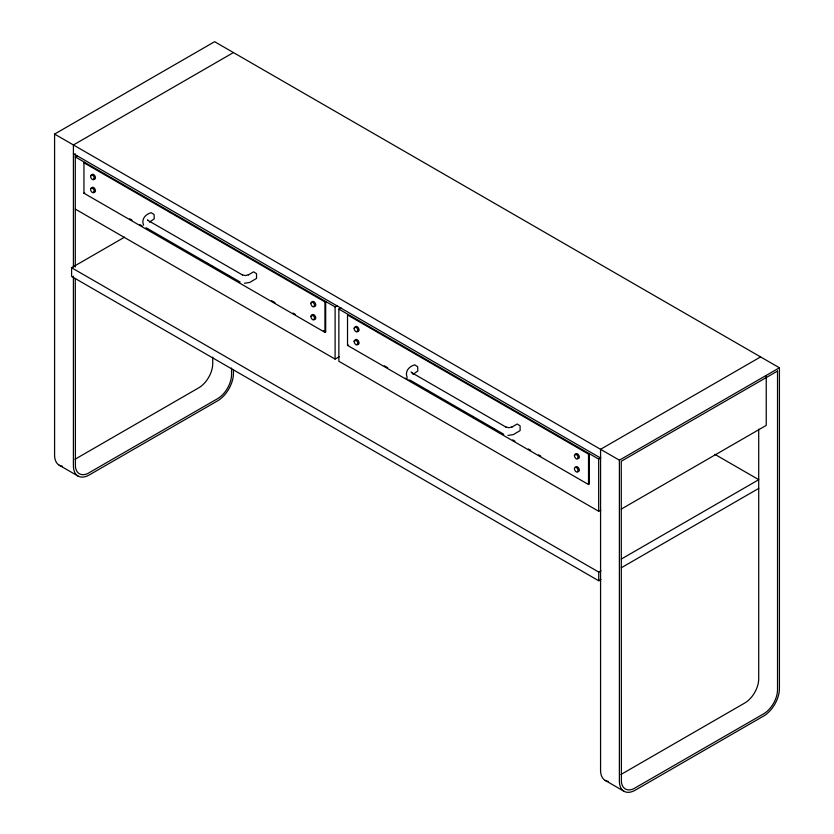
<?xml version="1.0" encoding="UTF-8"?>
<svg xmlns="http://www.w3.org/2000/svg" width="834" height="834" viewBox="0 0 834 834"><rect width="100%" height="100%" fill="white"/><g stroke="black" fill="none" stroke-linecap="round" stroke-linejoin="round"><path stroke-width="1.25" d="M54.585 134.086L214.609 41.7L779.415 367.784L779.415 688.665A22.362 12.917 -60 0 1 763.6 716.052L635.206 790.184A22.362 12.917 -60 0 1 619.391 781.051L619.391 460.18L54.585 134.086L54.585 454.968A22.362 12.917 -60 0 0 62.487 466.216M233.437 52.573L73.413 144.96L73.413 267.078M77.447 155.677L75.289 156.917L335.101 306.912L337.259 305.671M83.953 162.786L324.937 301.918L325.687 301.481L325.687 331.922L324.937 332.349L83.953 193.217L83.953 162.786L84.703 162.349M83.953 193.217L84.703 192.79M149.442 222.157L154.227 218.873L154.113 214.557L151.215 212.701C145.491 214.119 141.05 219.279 143.573 225.243M600.991 579.474L598.739 580.777L71.588 276.429L71.588 267.735L124.558 237.158M248.292 274.918L253.63 271.832L256.538 273.688L256.538 278.41L249.814 282.413L244.393 283.258M74.966 459.284L198.794 387.789A19.703 11.374 -60 0 0 212.733 363.666L212.733 357.161M600.834 510.022L598.676 511.263L338.865 361.268L338.865 309.091L341.023 307.85M347.528 314.96L588.512 454.092L589.263 453.654L589.263 484.095L588.512 484.523L347.528 345.391L347.528 314.96L348.278 314.522M347.528 345.391L348.278 344.963M75.289 209.094L335.101 359.089L339.407 356.608M413.018 374.33L417.803 371.047L417.688 366.731L414.79 364.875C409.067 366.293 404.626 371.453 407.148 377.416M511.868 427.091L517.205 424.006L520.114 425.861L520.114 430.584L513.39 434.587L507.969 435.421M760.587 356.921L600.563 449.307L600.563 770.178A22.362 12.917 -60 0 0 608.466 781.427M338.865 309.091L598.676 459.086L600.834 457.845M619.391 460.18L779.415 367.784M621.215 509.126L766.237 425.392L766.237 376.186M71.588 267.735L598.739 572.082L600.991 570.779M621.278 559.072L758.763 479.686L714.842 454.332M621.278 567.766L758.763 488.39M620.934 774.505L744.772 703.01A19.703 11.374 -60 0 0 758.711 678.876L758.711 429.124M248.532 274.782L245.352 275.564L242.162 274.782M512.107 426.945L508.928 427.738L505.738 426.945M73.413 153.654L600.563 458.002M148.098 220.468L242.402 274.918M411.673 372.642L505.977 427.091M146.054 227.713L240.15 282.038M409.619 379.887L503.726 434.212M129.75 218.789L132.001 220.093M139.883 224.648L142.134 225.941M206.321 263.002L208.573 264.305M210.825 265.598L213.077 266.901M226.598 274.709L228.85 276.002M271.634 300.709L275.012 302.659M293.036 313.063L295.288 314.366M323.436 330.618L325.687 331.922M384.318 365.761L387.695 367.711M405.71 378.115L407.962 379.418M425.986 389.822L428.238 391.125M471.022 415.822L474.4 417.771M492.425 428.176L494.677 429.479M512.691 439.883L514.943 441.186M528.454 448.984L530.705 450.287M538.587 454.832L540.839 456.135M59.214 465.205L78.042 476.068M605.192 780.416L624.02 791.289M411.933 372.788L411.068 371.912M148.358 220.614L147.493 219.738M598.739 572.082L598.739 580.777M598.676 459.086L598.676 511.263M588.512 454.092L588.512 484.523M335.101 306.912L335.101 359.089M324.937 301.918L324.937 332.349M233.437 369.545L233.437 373.444A22.362 12.917 -60 0 1 217.622 400.831L89.228 474.963A22.362 12.917 -60 0 1 73.413 465.831L73.413 276.169M231.56 368.023L231.56 374.529A19.703 11.374 -60 0 1 217.622 398.662L87.403 473.702A19.693 11.374 -60 0 1 75.414 466.779L75.289 278.702M75.289 153.821L75.289 266.995M575.554 454.937A2.658 1.532 60 0 1 577.441 453.852A2.658 1.532 60 0 1 579.317 457.105A2.658 1.532 60 0 1 577.441 458.2M575.616 467.457A2.658 1.532 60 0 1 577.764 467.113A2.658 1.532 60 0 1 579.307 470.334A2.658 1.532 60 0 1 577.441 471.241M355.284 340.804A2.658 1.532 60 0 1 357.161 339.719A2.658 1.532 60 0 1 359.047 342.983A2.658 1.532 60 0 1 357.161 344.067M355.347 327.241A2.658 1.532 60 0 1 357.494 326.897A2.658 1.532 60 0 1 359.037 330.118A2.658 1.532 60 0 1 357.161 331.025M312.041 302.231A2.658 1.532 60 0 1 314.189 301.898A2.658 1.532 60 0 1 315.742 305.119A2.658 1.532 60 0 1 313.865 306.026M311.979 315.805A2.658 1.532 60 0 1 313.865 314.72A2.658 1.532 60 0 1 315.742 317.983A2.658 1.532 60 0 1 313.865 319.068M91.771 188.109A2.658 1.532 60 0 1 93.919 187.765A2.658 1.532 60 0 1 95.462 190.996A2.658 1.532 60 0 1 93.585 191.893M91.709 175.588A2.658 1.532 60 0 1 93.585 174.504A2.658 1.532 60 0 1 95.472 177.767A2.658 1.532 60 0 1 93.585 178.851M777.528 371.047L621.267 461.265L621.393 781.99A19.693 11.374 -60 0 0 633.381 788.912L763.6 713.873A19.703 11.374 -60 0 0 777.528 689.749L777.528 371.047M574.428 455.583A2.658 1.532 60 0 0 577.243 459.096A2.658 1.532 60 0 0 577.243 455.333A2.658 1.532 60 0 0 574.428 455.583M574.428 468.635A2.658 1.532 60 0 0 577.243 472.148A2.658 1.532 60 0 0 577.243 468.374A2.658 1.532 60 0 0 574.428 468.635M354.148 341.46A2.658 1.532 60 0 0 356.973 344.974A2.658 1.532 60 0 0 356.973 341.21A2.658 1.532 60 0 0 354.148 341.46M354.148 328.419A2.658 1.532 60 0 0 356.973 331.932A2.658 1.532 60 0 0 356.973 328.158A2.658 1.532 60 0 0 354.148 328.419M310.853 303.409A2.658 1.532 60 0 0 313.678 306.922A2.658 1.532 60 0 0 313.678 303.159A2.658 1.532 60 0 0 310.853 303.409M310.853 316.461A2.658 1.532 60 0 0 313.678 319.975A2.658 1.532 60 0 0 313.678 316.201A2.658 1.532 60 0 0 310.853 316.461M90.572 189.287A2.658 1.532 60 0 0 93.398 192.8A2.658 1.532 60 0 0 93.398 189.037A2.658 1.532 60 0 0 90.572 189.287M90.572 176.245A2.658 1.532 60 0 0 93.398 179.758A2.658 1.532 60 0 0 93.398 175.984A2.658 1.532 60 0 0 90.572 176.245"/></g></svg>
